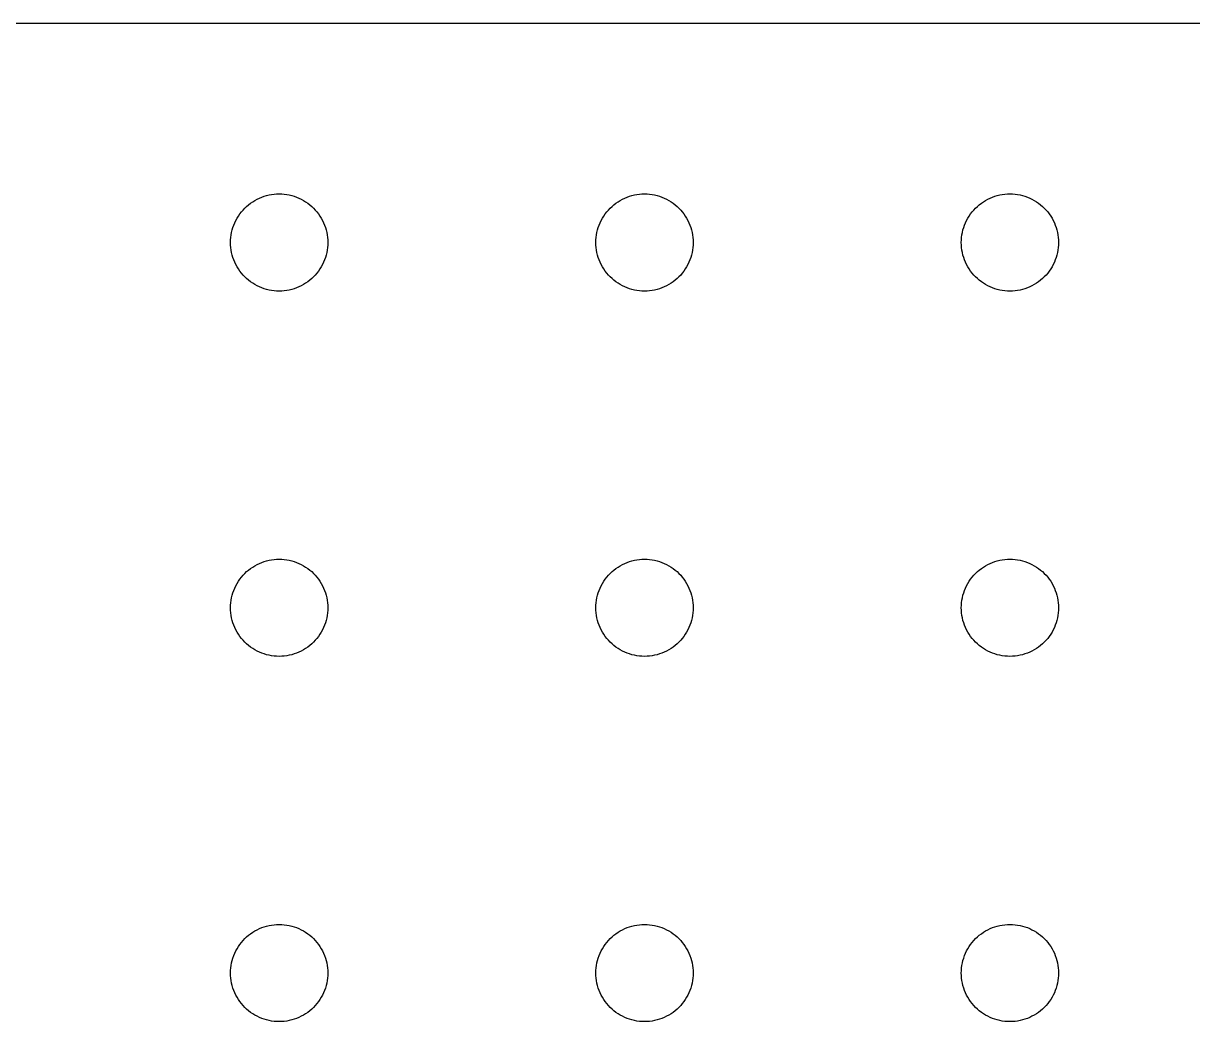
# Model space of a CAD drawing. Header units: metres. Extents: x 0 to 406, y 0 to 165.
# Drawn here: x 101.6 to 203.2, y 78.3 to 165.1 of the extents above; entities that cross this region are included whole.
import ezdxf

# ---------------------------------------------------------------- set-up
doc = ezdxf.new("R2010")
doc.units = ezdxf.units.M

msp = doc.modelspace()

# ---------------------------------------------------------------- linework, layer by layer
for p, q in [((406.4, 165.1), (0, 165.1)), ((121.166, 149.333), (121.342, 149.468)), ((121.342, 149.468), (121.524, 149.593)), ((121.524, 149.593), (121.712, 149.709)), ((121.712, 149.709), (121.907, 149.815)), ((121.907, 149.815), (122.107, 149.91)), ((122.107, 149.91), (122.311, 149.994)), ((122.311, 149.994), (122.519, 150.068)), ((122.519, 150.068), (122.731, 150.131)), ((122.731, 150.131), (122.947, 150.183)), ((122.947, 150.183), (123.164, 150.223)), ((123.164, 150.223), (123.383, 150.252)), ((123.383, 150.252), (123.604, 150.269)), ((123.604, 150.269), (123.825, 150.275)), ((123.825, 150.275), (124.046, 150.269)), ((124.046, 150.269), (124.267, 150.252)), ((124.267, 150.252), (124.486, 150.223)), ((124.486, 150.223), (124.703, 150.183)), ((124.703, 150.183), (124.919, 150.131)), ((124.919, 150.131), (125.131, 150.068)), ((125.131, 150.068), (125.339, 149.994)), ((125.339, 149.994), (125.543, 149.91)), ((125.543, 149.91), (125.743, 149.815)), ((125.743, 149.815), (125.937, 149.709)), ((125.937, 149.709), (126.126, 149.593)), ((126.126, 149.593), (126.308, 149.468)), ((126.308, 149.468), (126.484, 149.333)), ((152.916, 149.333), (153.092, 149.468)), ((153.092, 149.468), (153.274, 149.593)), ((153.274, 149.593), (153.462, 149.709)), ((153.462, 149.709), (153.657, 149.815)), ((153.657, 149.815), (153.857, 149.91)), ((153.857, 149.91), (154.061, 149.994)), ((154.061, 149.994), (154.269, 150.068)), ((154.269, 150.068), (154.481, 150.131)), ((154.481, 150.131), (154.697, 150.183)), ((154.697, 150.183), (154.914, 150.223)), ((154.914, 150.223), (155.133, 150.252)), ((155.133, 150.252), (155.354, 150.269)), ((155.354, 150.269), (155.575, 150.275)), ((155.575, 150.275), (155.796, 150.269)), ((155.796, 150.269), (156.017, 150.252)), ((156.017, 150.252), (156.236, 150.223)), ((156.236, 150.223), (156.453, 150.183)), ((156.453, 150.183), (156.669, 150.131)), ((156.669, 150.131), (156.881, 150.068)), ((156.881, 150.068), (157.089, 149.994)), ((157.089, 149.994), (157.293, 149.91)), ((157.293, 149.91), (157.493, 149.815)), ((157.493, 149.815), (157.688, 149.709)), ((157.688, 149.709), (157.876, 149.593)), ((157.876, 149.593), (158.058, 149.468)), ((158.058, 149.468), (158.234, 149.333)), ((184.666, 149.333), (184.842, 149.468)), ((184.842, 149.468), (185.024, 149.593)), ((185.024, 149.593), (185.212, 149.709)), ((185.212, 149.709), (185.407, 149.815)), ((185.407, 149.815), (185.607, 149.91)), ((185.607, 149.91), (185.811, 149.994)), ((185.811, 149.994), (186.019, 150.068)), ((186.019, 150.068), (186.231, 150.131)), ((186.231, 150.131), (186.447, 150.183)), ((186.447, 150.183), (186.664, 150.223)), ((186.664, 150.223), (186.883, 150.252)), ((186.883, 150.252), (187.104, 150.269)), ((187.104, 150.269), (187.325, 150.275)), ((187.325, 150.275), (187.546, 150.269)), ((187.546, 150.269), (187.767, 150.252)), ((187.767, 150.252), (187.986, 150.223)), ((187.986, 150.223), (188.203, 150.183)), ((188.203, 150.183), (188.419, 150.131)), ((188.419, 150.131), (188.631, 150.068)), ((188.631, 150.068), (188.839, 149.994)), ((188.839, 149.994), (189.043, 149.91)), ((189.043, 149.91), (189.243, 149.815)), ((189.243, 149.815), (189.438, 149.709)), ((189.438, 149.709), (189.626, 149.593)), ((189.626, 149.593), (189.808, 149.468)), ((189.808, 149.468), (189.984, 149.333)), ((120.166, 148.162), (120.282, 148.351)), ((120.282, 148.351), (120.407, 148.533)), ((120.407, 148.533), (120.542, 148.709)), ((120.542, 148.709), (120.685, 148.877)), ((120.685, 148.877), (120.837, 149.038)), ((120.837, 149.038), (120.998, 149.19)), ((120.998, 149.19), (121.166, 149.333)), ((126.484, 149.333), (126.652, 149.19)), ((126.652, 149.19), (126.813, 149.038)), ((126.813, 149.038), (126.965, 148.877)), ((126.965, 148.877), (127.108, 148.709)), ((127.108, 148.709), (127.243, 148.533)), ((127.243, 148.533), (127.368, 148.351)), ((127.368, 148.351), (127.484, 148.162)), ((151.916, 148.162), (152.032, 148.351)), ((152.032, 148.351), (152.157, 148.533)), ((152.157, 148.533), (152.292, 148.709)), ((152.292, 148.709), (152.435, 148.877)), ((152.435, 148.877), (152.587, 149.038)), ((152.587, 149.038), (152.748, 149.19)), ((152.748, 149.19), (152.916, 149.333)), ((158.234, 149.333), (158.402, 149.19)), ((158.402, 149.19), (158.563, 149.038)), ((158.563, 149.038), (158.715, 148.877)), ((158.715, 148.877), (158.858, 148.709)), ((158.858, 148.709), (158.993, 148.533)), ((158.993, 148.533), (159.118, 148.351)), ((159.118, 148.351), (159.234, 148.162)), ((183.666, 148.162), (183.782, 148.351)), ((183.782, 148.351), (183.907, 148.533)), ((183.907, 148.533), (184.042, 148.709)), ((184.042, 148.709), (184.185, 148.877)), ((184.185, 148.877), (184.337, 149.038)), ((184.337, 149.038), (184.498, 149.19)), ((184.498, 149.19), (184.666, 149.333)), ((189.984, 149.333), (190.152, 149.19)), ((190.152, 149.19), (190.313, 149.038)), ((190.313, 149.038), (190.465, 148.877)), ((190.465, 148.877), (190.608, 148.709)), ((190.608, 148.709), (190.743, 148.533)), ((190.743, 148.533), (190.868, 148.351)), ((190.868, 148.351), (190.984, 148.162)), ((119.744, 147.144), (119.807, 147.356)), ((119.807, 147.356), (119.881, 147.564)), ((119.881, 147.564), (119.965, 147.768)), ((119.965, 147.768), (120.06, 147.968)), ((120.06, 147.968), (120.166, 148.162)), ((127.484, 148.162), (127.59, 147.968)), ((127.59, 147.968), (127.685, 147.768)), ((127.685, 147.768), (127.769, 147.564)), ((127.769, 147.564), (127.843, 147.356)), ((127.843, 147.356), (127.906, 147.144)), ((151.494, 147.144), (151.557, 147.356)), ((151.557, 147.356), (151.631, 147.564)), ((151.631, 147.564), (151.715, 147.768)), ((151.715, 147.768), (151.81, 147.968)), ((151.81, 147.968), (151.916, 148.162)), ((159.234, 148.162), (159.34, 147.968)), ((159.34, 147.968), (159.435, 147.768)), ((159.435, 147.768), (159.519, 147.564)), ((159.519, 147.564), (159.593, 147.356)), ((159.593, 147.356), (159.656, 147.144)), ((183.244, 147.144), (183.307, 147.356)), ((183.307, 147.356), (183.381, 147.564)), ((183.381, 147.564), (183.465, 147.768)), ((183.465, 147.768), (183.56, 147.968)), ((183.56, 147.968), (183.666, 148.162)), ((190.984, 148.162), (191.09, 147.968)), ((191.09, 147.968), (191.185, 147.768)), ((191.185, 147.768), (191.269, 147.564)), ((191.269, 147.564), (191.343, 147.356)), ((191.343, 147.356), (191.406, 147.144)), ((119.606, 146.271), (119.623, 146.492)), ((119.623, 146.492), (119.652, 146.711)), ((119.652, 146.711), (119.692, 146.928)), ((119.692, 146.928), (119.744, 147.144)), ((127.906, 147.144), (127.958, 146.928)), ((127.958, 146.928), (127.998, 146.711)), ((127.998, 146.711), (128.027, 146.492)), ((128.027, 146.492), (128.044, 146.271)), ((151.356, 146.271), (151.373, 146.492)), ((151.373, 146.492), (151.402, 146.711)), ((151.402, 146.711), (151.442, 146.928)), ((151.442, 146.928), (151.494, 147.144)), ((159.656, 147.144), (159.708, 146.928)), ((159.708, 146.928), (159.748, 146.711)), ((159.748, 146.711), (159.777, 146.492)), ((159.777, 146.492), (159.794, 146.271)), ((183.106, 146.271), (183.123, 146.492)), ((183.123, 146.492), (183.152, 146.711)), ((183.152, 146.711), (183.192, 146.928)), ((183.192, 146.928), (183.244, 147.144)), ((191.406, 147.144), (191.458, 146.928)), ((191.458, 146.928), (191.498, 146.711)), ((191.498, 146.711), (191.527, 146.492)), ((191.527, 146.492), (191.544, 146.271)), ((119.6, 146.05), (119.606, 146.271)), ((119.606, 145.829), (119.6, 146.05)), ((119.623, 145.608), (119.606, 145.829)), ((119.652, 145.389), (119.623, 145.608)), ((119.692, 145.172), (119.652, 145.389)), ((127.998, 145.389), (127.958, 145.172)), ((128.027, 145.608), (127.998, 145.389)), ((128.044, 145.829), (128.027, 145.608)), ((128.044, 146.271), (128.05, 146.05)), ((128.05, 146.05), (128.044, 145.829)), ((151.35, 146.05), (151.356, 146.271)), ((151.356, 145.829), (151.35, 146.05)), ((151.373, 145.608), (151.356, 145.829)), ((151.402, 145.389), (151.373, 145.608)), ((151.442, 145.172), (151.402, 145.389)), ((159.748, 145.389), (159.708, 145.172)), ((159.777, 145.608), (159.748, 145.389)), ((159.794, 145.829), (159.777, 145.608)), ((159.794, 146.271), (159.8, 146.05)), ((159.8, 146.05), (159.794, 145.829)), ((183.1, 146.05), (183.106, 146.271)), ((183.106, 145.829), (183.1, 146.05)), ((183.123, 145.608), (183.106, 145.829)), ((183.152, 145.389), (183.123, 145.608)), ((183.192, 145.172), (183.152, 145.389)), ((191.498, 145.389), (191.458, 145.172)), ((191.527, 145.608), (191.498, 145.389)), ((191.544, 145.829), (191.527, 145.608)), ((191.544, 146.271), (191.55, 146.05)), ((191.55, 146.05), (191.544, 145.829)), ((119.744, 144.956), (119.692, 145.172)), ((119.807, 144.744), (119.744, 144.956)), ((119.881, 144.536), (119.807, 144.744)), ((119.965, 144.332), (119.881, 144.536)), ((120.06, 144.132), (119.965, 144.332)), ((127.685, 144.332), (127.59, 144.132)), ((127.769, 144.536), (127.685, 144.332)), ((127.843, 144.744), (127.769, 144.536)), ((127.906, 144.956), (127.843, 144.744)), ((127.958, 145.172), (127.906, 144.956)), ((151.494, 144.956), (151.442, 145.172)), ((151.557, 144.744), (151.494, 144.956)), ((151.631, 144.536), (151.557, 144.744)), ((151.715, 144.332), (151.631, 144.536)), ((151.81, 144.132), (151.715, 144.332)), ((159.435, 144.332), (159.34, 144.132)), ((159.519, 144.536), (159.435, 144.332)), ((159.593, 144.744), (159.519, 144.536)), ((159.656, 144.956), (159.593, 144.744)), ((159.708, 145.172), (159.656, 144.956)), ((183.244, 144.956), (183.192, 145.172)), ((183.307, 144.744), (183.244, 144.956)), ((183.381, 144.536), (183.307, 144.744)), ((183.465, 144.332), (183.381, 144.536)), ((183.56, 144.132), (183.465, 144.332)), ((191.185, 144.332), (191.09, 144.132)), ((191.269, 144.536), (191.185, 144.332)), ((191.343, 144.744), (191.269, 144.536)), ((191.406, 144.956), (191.343, 144.744)), ((191.458, 145.172), (191.406, 144.956)), ((120.166, 143.938), (120.06, 144.132)), ((120.282, 143.749), (120.166, 143.938)), ((120.407, 143.567), (120.282, 143.749)), ((120.542, 143.391), (120.407, 143.567)), ((120.685, 143.223), (120.542, 143.391)), ((127.108, 143.391), (126.965, 143.223)), ((127.243, 143.567), (127.108, 143.391)), ((127.368, 143.749), (127.243, 143.567)), ((127.484, 143.938), (127.368, 143.749)), ((127.59, 144.132), (127.484, 143.938)), ((151.916, 143.938), (151.81, 144.132)), ((152.032, 143.749), (151.916, 143.938)), ((152.157, 143.567), (152.032, 143.749)), ((152.292, 143.391), (152.157, 143.567)), ((152.435, 143.223), (152.292, 143.391)), ((158.858, 143.391), (158.715, 143.223)), ((158.993, 143.567), (158.858, 143.391)), ((159.118, 143.749), (158.993, 143.567)), ((159.234, 143.938), (159.118, 143.749)), ((159.34, 144.132), (159.234, 143.938)), ((183.666, 143.938), (183.56, 144.132)), ((183.782, 143.749), (183.666, 143.938)), ((183.907, 143.567), (183.782, 143.749)), ((184.042, 143.391), (183.907, 143.567)), ((184.185, 143.223), (184.042, 143.391)), ((190.608, 143.391), (190.465, 143.223)), ((190.743, 143.567), (190.608, 143.391)), ((190.868, 143.749), (190.743, 143.567)), ((190.984, 143.938), (190.868, 143.749)), ((191.09, 144.132), (190.984, 143.938)), ((120.837, 143.062), (120.685, 143.223)), ((120.998, 142.91), (120.837, 143.062)), ((121.166, 142.767), (120.998, 142.91)), ((121.342, 142.632), (121.166, 142.767)), ((121.524, 142.507), (121.342, 142.632)), ((121.712, 142.391), (121.524, 142.507)), ((121.907, 142.285), (121.712, 142.391)), ((122.107, 142.19), (121.907, 142.285)), ((125.743, 142.285), (125.543, 142.19)), ((125.937, 142.391), (125.743, 142.285)), ((126.126, 142.507), (125.937, 142.391)), ((126.308, 142.632), (126.126, 142.507)), ((126.484, 142.767), (126.308, 142.632)), ((126.652, 142.91), (126.484, 142.767)), ((126.813, 143.062), (126.652, 142.91)), ((126.965, 143.223), (126.813, 143.062)), ((152.587, 143.062), (152.435, 143.223)), ((152.748, 142.91), (152.587, 143.062)), ((152.916, 142.767), (152.748, 142.91)), ((153.092, 142.632), (152.916, 142.767)), ((153.274, 142.507), (153.092, 142.632)), ((153.462, 142.391), (153.274, 142.507)), ((153.657, 142.285), (153.462, 142.391)), ((153.857, 142.19), (153.657, 142.285)), ((157.493, 142.285), (157.293, 142.19)), ((157.688, 142.391), (157.493, 142.285)), ((157.876, 142.507), (157.688, 142.391)), ((158.058, 142.632), (157.876, 142.507)), ((158.234, 142.767), (158.058, 142.632)), ((158.402, 142.91), (158.234, 142.767)), ((158.563, 143.062), (158.402, 142.91)), ((158.715, 143.223), (158.563, 143.062)), ((184.337, 143.062), (184.185, 143.223)), ((184.498, 142.91), (184.337, 143.062)), ((184.666, 142.767), (184.498, 142.91)), ((184.842, 142.632), (184.666, 142.767)), ((185.024, 142.507), (184.842, 142.632)), ((185.212, 142.391), (185.024, 142.507)), ((185.407, 142.285), (185.212, 142.391)), ((185.607, 142.19), (185.407, 142.285)), ((189.243, 142.285), (189.043, 142.19)), ((189.438, 142.391), (189.243, 142.285)), ((189.626, 142.507), (189.438, 142.391)), ((189.808, 142.632), (189.626, 142.507)), ((189.984, 142.767), (189.808, 142.632)), ((190.152, 142.91), (189.984, 142.767)), ((190.313, 143.062), (190.152, 142.91)), ((190.465, 143.223), (190.313, 143.062)), ((122.311, 142.106), (122.107, 142.19)), ((122.519, 142.032), (122.311, 142.106)), ((122.731, 141.969), (122.519, 142.032)), ((122.947, 141.917), (122.731, 141.969)), ((123.164, 141.877), (122.947, 141.917)), ((123.383, 141.848), (123.164, 141.877)), ((123.604, 141.831), (123.383, 141.848)), ((123.825, 141.825), (123.604, 141.831)), ((124.046, 141.831), (123.825, 141.825)), ((124.267, 141.848), (124.046, 141.831)), ((124.486, 141.877), (124.267, 141.848)), ((124.703, 141.917), (124.486, 141.877)), ((124.919, 141.969), (124.703, 141.917)), ((125.131, 142.032), (124.919, 141.969)), ((125.339, 142.106), (125.131, 142.032)), ((125.543, 142.19), (125.339, 142.106)), ((154.061, 142.106), (153.857, 142.19)), ((154.269, 142.032), (154.061, 142.106)), ((154.481, 141.969), (154.269, 142.032)), ((154.697, 141.917), (154.481, 141.969)), ((154.914, 141.877), (154.697, 141.917)), ((155.133, 141.848), (154.914, 141.877)), ((155.354, 141.831), (155.133, 141.848)), ((155.575, 141.825), (155.354, 141.831)), ((155.796, 141.831), (155.575, 141.825)), ((156.017, 141.848), (155.796, 141.831)), ((156.236, 141.877), (156.017, 141.848)), ((156.453, 141.917), (156.236, 141.877)), ((156.669, 141.969), (156.453, 141.917)), ((156.881, 142.032), (156.669, 141.969)), ((157.089, 142.106), (156.881, 142.032)), ((157.293, 142.19), (157.089, 142.106)), ((185.811, 142.106), (185.607, 142.19)), ((186.019, 142.032), (185.811, 142.106)), ((186.231, 141.969), (186.019, 142.032)), ((186.447, 141.917), (186.231, 141.969)), ((186.664, 141.877), (186.447, 141.917)), ((186.883, 141.848), (186.664, 141.877)), ((187.104, 141.831), (186.883, 141.848)), ((187.325, 141.825), (187.104, 141.831)), ((187.546, 141.831), (187.325, 141.825)), ((187.767, 141.848), (187.546, 141.831)), ((187.986, 141.877), (187.767, 141.848)), ((188.203, 141.917), (187.986, 141.877)), ((188.419, 141.969), (188.203, 141.917)), ((188.631, 142.032), (188.419, 141.969)), ((188.839, 142.106), (188.631, 142.032)), ((189.043, 142.19), (188.839, 142.106)), ((121.524, 117.843), (121.712, 117.959)), ((121.712, 117.959), (121.907, 118.065)), ((121.907, 118.065), (122.107, 118.16)), ((122.107, 118.16), (122.311, 118.244)), ((122.311, 118.244), (122.519, 118.318)), ((122.519, 118.318), (122.731, 118.381)), ((122.731, 118.381), (122.947, 118.433)), ((122.947, 118.433), (123.164, 118.473)), ((123.164, 118.473), (123.383, 118.502)), ((123.383, 118.502), (123.604, 118.519)), ((123.604, 118.519), (123.825, 118.525)), ((123.825, 118.525), (124.046, 118.519)), ((124.046, 118.519), (124.267, 118.502)), ((124.267, 118.502), (124.486, 118.473)), ((124.486, 118.473), (124.703, 118.433)), ((124.703, 118.433), (124.919, 118.381)), ((124.919, 118.381), (125.131, 118.318)), ((125.131, 118.318), (125.339, 118.244)), ((125.339, 118.244), (125.543, 118.16)), ((125.543, 118.16), (125.743, 118.065)), ((125.743, 118.065), (125.937, 117.959)), ((125.937, 117.959), (126.126, 117.843)), ((153.274, 117.843), (153.462, 117.959)), ((153.462, 117.959), (153.657, 118.065)), ((153.657, 118.065), (153.857, 118.16)), ((153.857, 118.16), (154.061, 118.244)), ((154.061, 118.244), (154.269, 118.318)), ((154.269, 118.318), (154.481, 118.381)), ((154.481, 118.381), (154.697, 118.433)), ((154.697, 118.433), (154.914, 118.473)), ((154.914, 118.473), (155.133, 118.502)), ((155.133, 118.502), (155.354, 118.519)), ((155.354, 118.519), (155.575, 118.525)), ((155.575, 118.525), (155.796, 118.519)), ((155.796, 118.519), (156.017, 118.502)), ((156.017, 118.502), (156.236, 118.473)), ((156.236, 118.473), (156.453, 118.433)), ((156.453, 118.433), (156.669, 118.381)), ((156.669, 118.381), (156.881, 118.318)), ((156.881, 118.318), (157.089, 118.244)), ((157.089, 118.244), (157.293, 118.16)), ((157.293, 118.16), (157.493, 118.065)), ((157.493, 118.065), (157.688, 117.959)), ((157.688, 117.959), (157.876, 117.843)), ((185.024, 117.843), (185.212, 117.959)), ((185.212, 117.959), (185.407, 118.065)), ((185.407, 118.065), (185.607, 118.16)), ((185.607, 118.16), (185.811, 118.244)), ((185.811, 118.244), (186.019, 118.318)), ((186.019, 118.318), (186.231, 118.381)), ((186.231, 118.381), (186.447, 118.433)), ((186.447, 118.433), (186.664, 118.473)), ((186.664, 118.473), (186.883, 118.502)), ((186.883, 118.502), (187.104, 118.519)), ((187.104, 118.519), (187.325, 118.525)), ((187.325, 118.525), (187.546, 118.519)), ((187.546, 118.519), (187.767, 118.502)), ((187.767, 118.502), (187.986, 118.473)), ((187.986, 118.473), (188.203, 118.433)), ((188.203, 118.433), (188.419, 118.381)), ((188.419, 118.381), (188.631, 118.318)), ((188.631, 118.318), (188.839, 118.244)), ((188.839, 118.244), (189.043, 118.16)), ((189.043, 118.16), (189.243, 118.065)), ((189.243, 118.065), (189.438, 117.959)), ((189.438, 117.959), (189.626, 117.843)), ((120.407, 116.783), (120.542, 116.959)), ((120.542, 116.959), (120.685, 117.127)), ((120.685, 117.127), (120.837, 117.288)), ((120.837, 117.288), (120.998, 117.44)), ((120.998, 117.44), (121.166, 117.583)), ((121.166, 117.583), (121.342, 117.718)), ((121.342, 117.718), (121.524, 117.843)), ((126.126, 117.843), (126.308, 117.718)), ((126.308, 117.718), (126.484, 117.583)), ((126.484, 117.583), (126.652, 117.44)), ((126.652, 117.44), (126.813, 117.288)), ((126.813, 117.288), (126.965, 117.127)), ((126.965, 117.127), (127.108, 116.959)), ((127.108, 116.959), (127.243, 116.783)), ((152.157, 116.783), (152.292, 116.959)), ((152.292, 116.959), (152.435, 117.127)), ((152.435, 117.127), (152.587, 117.288)), ((152.587, 117.288), (152.748, 117.44)), ((152.748, 117.44), (152.916, 117.583)), ((152.916, 117.583), (153.092, 117.718)), ((153.092, 117.718), (153.274, 117.843)), ((157.876, 117.843), (158.058, 117.718)), ((158.058, 117.718), (158.234, 117.583)), ((158.234, 117.583), (158.402, 117.44)), ((158.402, 117.44), (158.563, 117.288)), ((158.563, 117.288), (158.715, 117.127)), ((158.715, 117.127), (158.858, 116.959)), ((158.858, 116.959), (158.993, 116.783)), ((183.907, 116.783), (184.042, 116.959)), ((184.042, 116.959), (184.185, 117.127)), ((184.185, 117.127), (184.337, 117.288)), ((184.337, 117.288), (184.498, 117.44)), ((184.498, 117.44), (184.666, 117.583)), ((184.666, 117.583), (184.842, 117.718)), ((184.842, 117.718), (185.024, 117.843)), ((189.626, 117.843), (189.808, 117.718)), ((189.808, 117.718), (189.984, 117.583)), ((189.984, 117.583), (190.152, 117.44)), ((190.152, 117.44), (190.313, 117.288)), ((190.313, 117.288), (190.465, 117.127)), ((190.465, 117.127), (190.608, 116.959)), ((190.608, 116.959), (190.743, 116.783)), ((119.881, 115.814), (119.965, 116.018)), ((119.965, 116.018), (120.06, 116.218)), ((120.06, 116.218), (120.166, 116.412)), ((120.166, 116.412), (120.282, 116.601)), ((120.282, 116.601), (120.407, 116.783)), ((127.243, 116.783), (127.368, 116.601)), ((127.368, 116.601), (127.484, 116.412)), ((127.484, 116.412), (127.59, 116.218)), ((127.59, 116.218), (127.685, 116.018)), ((127.685, 116.018), (127.769, 115.814)), ((151.631, 115.814), (151.715, 116.018)), ((151.715, 116.018), (151.81, 116.218)), ((151.81, 116.218), (151.916, 116.412)), ((151.916, 116.412), (152.032, 116.601)), ((152.032, 116.601), (152.157, 116.783)), ((158.993, 116.783), (159.118, 116.601)), ((159.118, 116.601), (159.234, 116.412)), ((159.234, 116.412), (159.34, 116.218)), ((159.34, 116.218), (159.435, 116.018)), ((159.435, 116.018), (159.519, 115.814)), ((183.381, 115.814), (183.465, 116.018)), ((183.465, 116.018), (183.56, 116.218)), ((183.56, 116.218), (183.666, 116.412)), ((183.666, 116.412), (183.782, 116.601)), ((183.782, 116.601), (183.907, 116.783)), ((190.743, 116.783), (190.868, 116.601)), ((190.868, 116.601), (190.984, 116.412)), ((190.984, 116.412), (191.09, 116.218)), ((191.09, 116.218), (191.185, 116.018)), ((191.185, 116.018), (191.269, 115.814)), ((119.623, 114.742), (119.652, 114.961)), ((119.652, 114.961), (119.692, 115.178)), ((119.692, 115.178), (119.744, 115.394)), ((119.744, 115.394), (119.807, 115.606)), ((119.807, 115.606), (119.881, 115.814)), ((127.769, 115.814), (127.843, 115.606)), ((127.843, 115.606), (127.906, 115.394)), ((127.906, 115.394), (127.958, 115.178)), ((127.958, 115.178), (127.998, 114.961)), ((127.998, 114.961), (128.027, 114.742)), ((151.373, 114.742), (151.402, 114.961)), ((151.402, 114.961), (151.442, 115.178)), ((151.442, 115.178), (151.494, 115.394)), ((151.494, 115.394), (151.557, 115.606)), ((151.557, 115.606), (151.631, 115.814)), ((159.519, 115.814), (159.593, 115.606)), ((159.593, 115.606), (159.656, 115.394)), ((159.656, 115.394), (159.708, 115.178)), ((159.708, 115.178), (159.748, 114.961)), ((159.748, 114.961), (159.777, 114.742)), ((183.123, 114.742), (183.152, 114.961)), ((183.152, 114.961), (183.192, 115.178)), ((183.192, 115.178), (183.244, 115.394)), ((183.244, 115.394), (183.307, 115.606)), ((183.307, 115.606), (183.381, 115.814)), ((191.269, 115.814), (191.343, 115.606)), ((191.343, 115.606), (191.406, 115.394)), ((191.406, 115.394), (191.458, 115.178)), ((191.458, 115.178), (191.498, 114.961)), ((191.498, 114.961), (191.527, 114.742)), ((119.6, 114.3), (119.606, 114.521)), ((119.606, 114.079), (119.6, 114.3)), ((119.606, 114.521), (119.623, 114.742)), ((119.623, 113.858), (119.606, 114.079)), ((119.652, 113.639), (119.623, 113.858)), ((128.027, 113.858), (127.998, 113.639)), ((128.027, 114.742), (128.044, 114.521)), ((128.044, 114.079), (128.027, 113.858)), ((128.044, 114.521), (128.05, 114.3)), ((128.05, 114.3), (128.044, 114.079)), ((151.35, 114.3), (151.356, 114.521)), ((151.356, 114.079), (151.35, 114.3)), ((151.356, 114.521), (151.373, 114.742)), ((151.373, 113.858), (151.356, 114.079)), ((151.402, 113.639), (151.373, 113.858)), ((159.777, 113.858), (159.748, 113.639)), ((159.777, 114.742), (159.794, 114.521)), ((159.794, 114.079), (159.777, 113.858)), ((159.794, 114.521), (159.8, 114.3)), ((159.8, 114.3), (159.794, 114.079)), ((183.1, 114.3), (183.106, 114.521)), ((183.106, 114.079), (183.1, 114.3)), ((183.106, 114.521), (183.123, 114.742)), ((183.123, 113.858), (183.106, 114.079)), ((183.152, 113.639), (183.123, 113.858)), ((191.527, 113.858), (191.498, 113.639)), ((191.527, 114.742), (191.544, 114.521)), ((191.544, 114.079), (191.527, 113.858)), ((191.544, 114.521), (191.55, 114.3)), ((191.55, 114.3), (191.544, 114.079)), ((119.692, 113.422), (119.652, 113.639)), ((119.744, 113.206), (119.692, 113.422)), ((119.807, 112.994), (119.744, 113.206)), ((119.881, 112.786), (119.807, 112.994)), ((119.965, 112.582), (119.881, 112.786)), ((127.769, 112.786), (127.685, 112.582)), ((127.843, 112.994), (127.769, 112.786)), ((127.906, 113.206), (127.843, 112.994)), ((127.958, 113.422), (127.906, 113.206)), ((127.998, 113.639), (127.958, 113.422)), ((151.442, 113.422), (151.402, 113.639)), ((151.494, 113.206), (151.442, 113.422)), ((151.557, 112.994), (151.494, 113.206)), ((151.631, 112.786), (151.557, 112.994)), ((151.715, 112.582), (151.631, 112.786)), ((159.519, 112.786), (159.435, 112.582)), ((159.593, 112.994), (159.519, 112.786)), ((159.656, 113.206), (159.593, 112.994)), ((159.708, 113.422), (159.656, 113.206)), ((159.748, 113.639), (159.708, 113.422)), ((183.192, 113.422), (183.152, 113.639)), ((183.244, 113.206), (183.192, 113.422)), ((183.307, 112.994), (183.244, 113.206)), ((183.381, 112.786), (183.307, 112.994)), ((183.465, 112.582), (183.381, 112.786)), ((191.269, 112.786), (191.185, 112.582)), ((191.343, 112.994), (191.269, 112.786)), ((191.406, 113.206), (191.343, 112.994)), ((191.458, 113.422), (191.406, 113.206)), ((191.498, 113.639), (191.458, 113.422)), ((120.06, 112.382), (119.965, 112.582)), ((120.166, 112.188), (120.06, 112.382)), ((120.282, 111.999), (120.166, 112.188)), ((120.407, 111.817), (120.282, 111.999)), ((120.542, 111.641), (120.407, 111.817)), ((127.243, 111.817), (127.108, 111.641)), ((127.368, 111.999), (127.243, 111.817)), ((127.484, 112.188), (127.368, 111.999)), ((127.59, 112.382), (127.484, 112.188)), ((127.685, 112.582), (127.59, 112.382)), ((151.81, 112.382), (151.715, 112.582)), ((151.916, 112.188), (151.81, 112.382)), ((152.032, 111.999), (151.916, 112.188)), ((152.157, 111.817), (152.032, 111.999)), ((152.292, 111.641), (152.157, 111.817)), ((158.993, 111.817), (158.858, 111.641)), ((159.118, 111.999), (158.993, 111.817)), ((159.234, 112.188), (159.118, 111.999)), ((159.34, 112.382), (159.234, 112.188)), ((159.435, 112.582), (159.34, 112.382)), ((183.56, 112.382), (183.465, 112.582)), ((183.666, 112.188), (183.56, 112.382)), ((183.782, 111.999), (183.666, 112.188)), ((183.907, 111.817), (183.782, 111.999)), ((184.042, 111.641), (183.907, 111.817)), ((190.743, 111.817), (190.608, 111.641)), ((190.868, 111.999), (190.743, 111.817)), ((190.984, 112.188), (190.868, 111.999)), ((191.09, 112.382), (190.984, 112.188)), ((191.185, 112.582), (191.09, 112.382)), ((120.685, 111.473), (120.542, 111.641)), ((120.837, 111.312), (120.685, 111.473)), ((120.998, 111.16), (120.837, 111.312)), ((121.166, 111.017), (120.998, 111.16)), ((121.342, 110.882), (121.166, 111.017)), ((121.524, 110.757), (121.342, 110.882)), ((121.712, 110.641), (121.524, 110.757)), ((126.126, 110.757), (125.937, 110.641)), ((126.308, 110.882), (126.126, 110.757)), ((126.484, 111.017), (126.308, 110.882)), ((126.652, 111.16), (126.484, 111.017)), ((126.813, 111.312), (126.652, 111.16)), ((126.965, 111.473), (126.813, 111.312)), ((127.108, 111.641), (126.965, 111.473)), ((152.435, 111.473), (152.292, 111.641)), ((152.587, 111.312), (152.435, 111.473)), ((152.748, 111.16), (152.587, 111.312)), ((152.916, 111.017), (152.748, 111.16)), ((153.092, 110.882), (152.916, 111.017)), ((153.274, 110.757), (153.092, 110.882)), ((153.462, 110.641), (153.274, 110.757)), ((157.876, 110.757), (157.688, 110.641)), ((158.058, 110.882), (157.876, 110.757)), ((158.234, 111.017), (158.058, 110.882)), ((158.402, 111.16), (158.234, 111.017)), ((158.563, 111.312), (158.402, 111.16)), ((158.715, 111.473), (158.563, 111.312)), ((158.858, 111.641), (158.715, 111.473)), ((184.185, 111.473), (184.042, 111.641)), ((184.337, 111.312), (184.185, 111.473)), ((184.498, 111.16), (184.337, 111.312)), ((184.666, 111.017), (184.498, 111.16)), ((184.842, 110.882), (184.666, 111.017)), ((185.024, 110.757), (184.842, 110.882)), ((185.212, 110.641), (185.024, 110.757)), ((189.626, 110.757), (189.438, 110.641)), ((189.808, 110.882), (189.626, 110.757)), ((189.984, 111.017), (189.808, 110.882)), ((190.152, 111.16), (189.984, 111.017)), ((190.313, 111.312), (190.152, 111.16)), ((190.465, 111.473), (190.313, 111.312)), ((190.608, 111.641), (190.465, 111.473)), ((121.907, 110.535), (121.712, 110.641)), ((122.107, 110.44), (121.907, 110.535)), ((122.311, 110.356), (122.107, 110.44)), ((122.519, 110.282), (122.311, 110.356)), ((122.731, 110.219), (122.519, 110.282)), ((122.947, 110.167), (122.731, 110.219)), ((123.164, 110.127), (122.947, 110.167)), ((123.383, 110.098), (123.164, 110.127)), ((123.604, 110.081), (123.383, 110.098)), ((123.825, 110.075), (123.604, 110.081)), ((124.046, 110.081), (123.825, 110.075)), ((124.267, 110.098), (124.046, 110.081)), ((124.486, 110.127), (124.267, 110.098)), ((124.703, 110.167), (124.486, 110.127)), ((124.919, 110.219), (124.703, 110.167)), ((125.131, 110.282), (124.919, 110.219)), ((125.339, 110.356), (125.131, 110.282)), ((125.543, 110.44), (125.339, 110.356)), ((125.743, 110.535), (125.543, 110.44)), ((125.937, 110.641), (125.743, 110.535)), ((153.657, 110.535), (153.462, 110.641)), ((153.857, 110.44), (153.657, 110.535)), ((154.061, 110.356), (153.857, 110.44)), ((154.269, 110.282), (154.061, 110.356)), ((154.481, 110.219), (154.269, 110.282)), ((154.697, 110.167), (154.481, 110.219)), ((154.914, 110.127), (154.697, 110.167)), ((155.133, 110.098), (154.914, 110.127)), ((155.354, 110.081), (155.133, 110.098)), ((155.575, 110.075), (155.354, 110.081)), ((155.796, 110.081), (155.575, 110.075)), ((156.017, 110.098), (155.796, 110.081)), ((156.236, 110.127), (156.017, 110.098)), ((156.453, 110.167), (156.236, 110.127)), ((156.669, 110.219), (156.453, 110.167)), ((156.881, 110.282), (156.669, 110.219)), ((157.089, 110.356), (156.881, 110.282)), ((157.293, 110.44), (157.089, 110.356)), ((157.493, 110.535), (157.293, 110.44)), ((157.688, 110.641), (157.493, 110.535)), ((185.407, 110.535), (185.212, 110.641)), ((185.607, 110.44), (185.407, 110.535)), ((185.811, 110.356), (185.607, 110.44)), ((186.019, 110.282), (185.811, 110.356)), ((186.231, 110.219), (186.019, 110.282)), ((186.447, 110.167), (186.231, 110.219)), ((186.664, 110.127), (186.447, 110.167)), ((186.883, 110.098), (186.664, 110.127)), ((187.104, 110.081), (186.883, 110.098)), ((187.325, 110.075), (187.104, 110.081)), ((187.546, 110.081), (187.325, 110.075)), ((187.767, 110.098), (187.546, 110.081)), ((187.986, 110.127), (187.767, 110.098)), ((188.203, 110.167), (187.986, 110.127)), ((188.419, 110.219), (188.203, 110.167)), ((188.631, 110.282), (188.419, 110.219)), ((188.839, 110.356), (188.631, 110.282)), ((189.043, 110.44), (188.839, 110.356)), ((189.243, 110.535), (189.043, 110.44)), ((189.438, 110.641), (189.243, 110.535)), ((121.907, 86.3145), (122.107, 86.4097)), ((122.107, 86.4097), (122.311, 86.4944)), ((122.311, 86.4944), (122.519, 86.5682)), ((122.519, 86.5682), (122.731, 86.631)), ((122.731, 86.631), (122.947, 86.6827)), ((122.947, 86.6827), (123.164, 86.723)), ((123.164, 86.723), (123.383, 86.7519)), ((123.383, 86.7519), (123.604, 86.7692)), ((123.604, 86.7692), (123.825, 86.775)), ((123.825, 86.775), (124.046, 86.7692)), ((124.046, 86.7692), (124.267, 86.7519)), ((124.267, 86.7519), (124.486, 86.723)), ((124.486, 86.723), (124.703, 86.6827)), ((124.703, 86.6827), (124.919, 86.631)), ((124.919, 86.631), (125.131, 86.5682)), ((125.131, 86.5682), (125.339, 86.4944)), ((125.339, 86.4944), (125.543, 86.4097)), ((125.543, 86.4097), (125.743, 86.3145)), ((153.657, 86.3145), (153.857, 86.4097)), ((153.857, 86.4097), (154.061, 86.4944)), ((154.061, 86.4944), (154.269, 86.5682)), ((154.269, 86.5682), (154.481, 86.631)), ((154.481, 86.631), (154.697, 86.6827)), ((154.697, 86.6827), (154.914, 86.723)), ((154.914, 86.723), (155.133, 86.7519)), ((155.133, 86.7519), (155.354, 86.7692)), ((155.354, 86.7692), (155.575, 86.775)), ((155.575, 86.775), (155.796, 86.7692)), ((155.796, 86.7692), (156.017, 86.7519)), ((156.017, 86.7519), (156.236, 86.723)), ((156.236, 86.723), (156.453, 86.6827)), ((156.453, 86.6827), (156.669, 86.631)), ((156.669, 86.631), (156.881, 86.5682)), ((156.881, 86.5682), (157.089, 86.4944)), ((157.089, 86.4944), (157.293, 86.4097)), ((157.293, 86.4097), (157.493, 86.3145)), ((185.407, 86.3145), (185.607, 86.4097)), ((185.607, 86.4097), (185.811, 86.4944)), ((185.811, 86.4944), (186.019, 86.5682)), ((186.019, 86.5682), (186.231, 86.631)), ((186.231, 86.631), (186.447, 86.6827)), ((186.447, 86.6827), (186.664, 86.723)), ((186.664, 86.723), (186.883, 86.7519)), ((186.883, 86.7519), (187.104, 86.7692)), ((187.104, 86.7692), (187.325, 86.775)), ((187.325, 86.775), (187.546, 86.7692)), ((187.546, 86.7692), (187.767, 86.7519)), ((187.767, 86.7519), (187.986, 86.723)), ((187.986, 86.723), (188.203, 86.6827)), ((188.203, 86.6827), (188.419, 86.631)), ((188.419, 86.631), (188.631, 86.5682)), ((188.631, 86.5682), (188.839, 86.4944)), ((188.839, 86.4944), (189.043, 86.4097)), ((189.043, 86.4097), (189.243, 86.3145)), ((120.542, 85.2089), (120.685, 85.3771)), ((120.685, 85.3771), (120.837, 85.5375)), ((120.837, 85.5375), (120.998, 85.6898)), ((120.998, 85.6898), (121.166, 85.8334)), ((121.166, 85.8334), (121.342, 85.9681)), ((121.342, 85.9681), (121.524, 86.0934)), ((121.524, 86.0934), (121.712, 86.209)), ((121.712, 86.209), (121.907, 86.3145)), ((125.743, 86.3145), (125.937, 86.209)), ((125.937, 86.209), (126.126, 86.0934)), ((126.126, 86.0934), (126.308, 85.9681)), ((126.308, 85.9681), (126.484, 85.8334)), ((126.484, 85.8334), (126.652, 85.6898)), ((126.652, 85.6898), (126.813, 85.5375)), ((126.813, 85.5375), (126.965, 85.3771)), ((126.965, 85.3771), (127.108, 85.2089)), ((152.292, 85.2089), (152.435, 85.3771)), ((152.435, 85.3771), (152.587, 85.5375)), ((152.587, 85.5375), (152.748, 85.6898)), ((152.748, 85.6898), (152.916, 85.8334)), ((152.916, 85.8334), (153.092, 85.9681)), ((153.092, 85.9681), (153.274, 86.0934)), ((153.274, 86.0934), (153.462, 86.209)), ((153.462, 86.209), (153.657, 86.3145)), ((157.493, 86.3145), (157.688, 86.209)), ((157.688, 86.209), (157.876, 86.0934)), ((157.876, 86.0934), (158.058, 85.9681)), ((158.058, 85.9681), (158.234, 85.8334)), ((158.234, 85.8334), (158.402, 85.6898)), ((158.402, 85.6898), (158.563, 85.5375)), ((158.563, 85.5375), (158.715, 85.3771)), ((158.715, 85.3771), (158.858, 85.2089)), ((184.042, 85.2089), (184.185, 85.3771)), ((184.185, 85.3771), (184.337, 85.5375)), ((184.337, 85.5375), (184.498, 85.6898)), ((184.498, 85.6898), (184.666, 85.8334)), ((184.666, 85.8334), (184.842, 85.9681)), ((184.842, 85.9681), (185.024, 86.0934)), ((185.024, 86.0934), (185.212, 86.209)), ((185.212, 86.209), (185.407, 86.3145)), ((189.243, 86.3145), (189.438, 86.209)), ((189.438, 86.209), (189.626, 86.0934)), ((189.626, 86.0934), (189.808, 85.9681)), ((189.808, 85.9681), (189.984, 85.8334)), ((189.984, 85.8334), (190.152, 85.6898)), ((190.152, 85.6898), (190.313, 85.5375)), ((190.313, 85.5375), (190.465, 85.3771)), ((190.465, 85.3771), (190.608, 85.2089)), ((119.965, 84.2685), (120.06, 84.4681)), ((120.06, 84.4681), (120.166, 84.6625)), ((120.166, 84.6625), (120.282, 84.8511)), ((120.282, 84.8511), (120.407, 85.0334)), ((120.407, 85.0334), (120.542, 85.2089)), ((127.108, 85.2089), (127.243, 85.0334)), ((127.243, 85.0334), (127.368, 84.8511)), ((127.368, 84.8511), (127.484, 84.6625)), ((127.484, 84.6625), (127.59, 84.4681)), ((127.59, 84.4681), (127.685, 84.2685)), ((151.715, 84.2685), (151.81, 84.4681)), ((151.81, 84.4681), (151.916, 84.6625)), ((151.916, 84.6625), (152.032, 84.8511)), ((152.032, 84.8511), (152.157, 85.0334)), ((152.157, 85.0334), (152.292, 85.2089)), ((158.858, 85.2089), (158.993, 85.0334)), ((158.993, 85.0334), (159.118, 84.8511)), ((159.118, 84.8511), (159.234, 84.6625)), ((159.234, 84.6625), (159.34, 84.4681)), ((159.34, 84.4681), (159.435, 84.2685)), ((183.465, 84.2685), (183.56, 84.4681)), ((183.56, 84.4681), (183.666, 84.6625)), ((183.666, 84.6625), (183.782, 84.8511)), ((183.782, 84.8511), (183.907, 85.0334)), ((183.907, 85.0334), (184.042, 85.2089)), ((190.608, 85.2089), (190.743, 85.0334)), ((190.743, 85.0334), (190.868, 84.8511)), ((190.868, 84.8511), (190.984, 84.6625)), ((190.984, 84.6625), (191.09, 84.4681)), ((191.09, 84.4681), (191.185, 84.2685)), ((119.652, 83.2109), (119.692, 83.4284)), ((119.692, 83.4284), (119.744, 83.6435)), ((119.744, 83.6435), (119.807, 83.8556)), ((119.807, 83.8556), (119.881, 84.0641)), ((119.881, 84.0641), (119.965, 84.2685)), ((127.685, 84.2685), (127.769, 84.0641)), ((127.769, 84.0641), (127.843, 83.8556)), ((127.843, 83.8556), (127.906, 83.6435)), ((127.906, 83.6435), (127.958, 83.4284)), ((127.958, 83.4284), (127.998, 83.2109)), ((151.402, 83.2109), (151.442, 83.4284)), ((151.442, 83.4284), (151.494, 83.6435)), ((151.494, 83.6435), (151.557, 83.8556)), ((151.557, 83.8556), (151.631, 84.0641)), ((151.631, 84.0641), (151.715, 84.2685)), ((159.435, 84.2685), (159.519, 84.0641)), ((159.519, 84.0641), (159.593, 83.8556)), ((159.593, 83.8556), (159.656, 83.6435)), ((159.656, 83.6435), (159.708, 83.4284)), ((159.708, 83.4284), (159.748, 83.2109)), ((183.152, 83.2109), (183.192, 83.4284)), ((183.192, 83.4284), (183.244, 83.6435)), ((183.244, 83.6435), (183.307, 83.8556)), ((183.307, 83.8556), (183.381, 84.0641)), ((183.381, 84.0641), (183.465, 84.2685)), ((191.185, 84.2685), (191.269, 84.0641)), ((191.269, 84.0641), (191.343, 83.8556)), ((191.343, 83.8556), (191.406, 83.6435)), ((191.406, 83.6435), (191.458, 83.4284)), ((191.458, 83.4284), (191.498, 83.2109)), ((119.6, 82.55), (119.606, 82.7711)), ((119.606, 82.3289), (119.6, 82.55)), ((119.606, 82.7711), (119.623, 82.9916)), ((119.623, 82.1084), (119.606, 82.3289)), ((119.623, 82.9916), (119.652, 83.2109)), ((127.998, 83.2109), (128.027, 82.9916)), ((128.027, 82.9916), (128.044, 82.7711)), ((128.044, 82.3289), (128.027, 82.1084)), ((128.044, 82.7711), (128.05, 82.55)), ((128.05, 82.55), (128.044, 82.3289)), ((151.35, 82.55), (151.356, 82.7711)), ((151.356, 82.3289), (151.35, 82.55)), ((151.356, 82.7711), (151.373, 82.9916)), ((151.373, 82.1084), (151.356, 82.3289)), ((151.373, 82.9916), (151.402, 83.2109)), ((159.748, 83.2109), (159.777, 82.9916)), ((159.777, 82.9916), (159.794, 82.7711)), ((159.794, 82.3289), (159.777, 82.1084)), ((159.794, 82.7711), (159.8, 82.55)), ((159.8, 82.55), (159.794, 82.3289)), ((183.1, 82.55), (183.106, 82.7711)), ((183.106, 82.3289), (183.1, 82.55)), ((183.106, 82.7711), (183.123, 82.9916)), ((183.123, 82.1084), (183.106, 82.3289)), ((183.123, 82.9916), (183.152, 83.2109)), ((191.498, 83.2109), (191.527, 82.9916)), ((191.527, 82.9916), (191.544, 82.7711)), ((191.544, 82.3289), (191.527, 82.1084)), ((191.544, 82.7711), (191.55, 82.55)), ((191.55, 82.55), (191.544, 82.3289)), ((119.652, 81.8891), (119.623, 82.1084)), ((119.692, 81.6716), (119.652, 81.8891)), ((119.744, 81.4565), (119.692, 81.6716)), ((119.807, 81.2444), (119.744, 81.4565)), ((127.906, 81.4565), (127.843, 81.2444)), ((127.958, 81.6716), (127.906, 81.4565)), ((127.998, 81.8891), (127.958, 81.6716)), ((128.027, 82.1084), (127.998, 81.8891)), ((151.402, 81.8891), (151.373, 82.1084)), ((151.442, 81.6716), (151.402, 81.8891)), ((151.494, 81.4565), (151.442, 81.6716)), ((151.557, 81.2444), (151.494, 81.4565)), ((159.656, 81.4565), (159.593, 81.2444)), ((159.708, 81.6716), (159.656, 81.4565)), ((159.748, 81.8891), (159.708, 81.6716)), ((159.777, 82.1084), (159.748, 81.8891)), ((183.152, 81.8891), (183.123, 82.1084)), ((183.192, 81.6716), (183.152, 81.8891)), ((183.244, 81.4565), (183.192, 81.6716)), ((183.307, 81.2444), (183.244, 81.4565)), ((191.406, 81.4565), (191.343, 81.2444)), ((191.458, 81.6716), (191.406, 81.4565)), ((191.498, 81.8891), (191.458, 81.6716)), ((191.527, 82.1084), (191.498, 81.8891)), ((119.881, 81.0359), (119.807, 81.2444)), ((119.965, 80.8315), (119.881, 81.0359)), ((120.06, 80.6319), (119.965, 80.8315)), ((120.166, 80.4375), (120.06, 80.6319)), ((120.282, 80.2489), (120.166, 80.4375)), ((127.484, 80.4375), (127.368, 80.2489)), ((127.59, 80.6319), (127.484, 80.4375)), ((127.685, 80.8315), (127.59, 80.6319)), ((127.769, 81.0359), (127.685, 80.8315)), ((127.843, 81.2444), (127.769, 81.0359)), ((151.631, 81.0359), (151.557, 81.2444)), ((151.715, 80.8315), (151.631, 81.0359)), ((151.81, 80.6319), (151.715, 80.8315)), ((151.916, 80.4375), (151.81, 80.6319)), ((152.032, 80.2489), (151.916, 80.4375)), ((159.234, 80.4375), (159.118, 80.2489)), ((159.34, 80.6319), (159.234, 80.4375)), ((159.435, 80.8315), (159.34, 80.6319)), ((159.519, 81.0359), (159.435, 80.8315)), ((159.593, 81.2444), (159.519, 81.0359)), ((183.381, 81.0359), (183.307, 81.2444)), ((183.465, 80.8315), (183.381, 81.0359)), ((183.56, 80.6319), (183.465, 80.8315)), ((183.666, 80.4375), (183.56, 80.6319)), ((183.782, 80.2489), (183.666, 80.4375)), ((190.984, 80.4375), (190.868, 80.2489)), ((191.09, 80.6319), (190.984, 80.4375)), ((191.185, 80.8315), (191.09, 80.6319)), ((191.269, 81.0359), (191.185, 80.8315)), ((191.343, 81.2444), (191.269, 81.0359)), ((120.407, 80.0666), (120.282, 80.2489)), ((120.542, 79.8911), (120.407, 80.0666)), ((120.685, 79.7229), (120.542, 79.8911)), ((120.837, 79.5625), (120.685, 79.7229)), ((120.998, 79.4102), (120.837, 79.5625)), ((121.166, 79.2666), (120.998, 79.4102)), ((121.342, 79.1319), (121.166, 79.2666)), ((126.484, 79.2666), (126.308, 79.1319)), ((126.652, 79.4102), (126.484, 79.2666)), ((126.813, 79.5625), (126.652, 79.4102)), ((126.965, 79.7229), (126.813, 79.5625)), ((127.108, 79.8911), (126.965, 79.7229)), ((127.243, 80.0666), (127.108, 79.8911)), ((127.368, 80.2489), (127.243, 80.0666)), ((152.157, 80.0666), (152.032, 80.2489)), ((152.292, 79.8911), (152.157, 80.0666)), ((152.435, 79.7229), (152.292, 79.8911)), ((152.587, 79.5625), (152.435, 79.7229)), ((152.748, 79.4102), (152.587, 79.5625)), ((152.916, 79.2666), (152.748, 79.4102)), ((153.092, 79.1319), (152.916, 79.2666)), ((158.234, 79.2666), (158.058, 79.1319)), ((158.402, 79.4102), (158.234, 79.2666)), ((158.563, 79.5625), (158.402, 79.4102)), ((158.715, 79.7229), (158.563, 79.5625)), ((158.858, 79.8911), (158.715, 79.7229)), ((158.993, 80.0666), (158.858, 79.8911)), ((159.118, 80.2489), (158.993, 80.0666)), ((183.907, 80.0666), (183.782, 80.2489)), ((184.042, 79.8911), (183.907, 80.0666)), ((184.185, 79.7229), (184.042, 79.8911)), ((184.337, 79.5625), (184.185, 79.7229)), ((184.498, 79.4102), (184.337, 79.5625)), ((184.666, 79.2666), (184.498, 79.4102)), ((184.842, 79.1319), (184.666, 79.2666)), ((189.984, 79.2666), (189.808, 79.1319)), ((190.152, 79.4102), (189.984, 79.2666)), ((190.313, 79.5625), (190.152, 79.4102)), ((190.465, 79.7229), (190.313, 79.5625)), ((190.608, 79.8911), (190.465, 79.7229)), ((190.743, 80.0666), (190.608, 79.8911)), ((190.868, 80.2489), (190.743, 80.0666)), ((121.524, 79.0066), (121.342, 79.1319)), ((121.712, 78.891), (121.524, 79.0066)), ((121.907, 78.7855), (121.712, 78.891)), ((122.107, 78.6903), (121.907, 78.7855)), ((122.311, 78.6056), (122.107, 78.6903)), ((122.519, 78.5318), (122.311, 78.6056)), ((122.731, 78.469), (122.519, 78.5318)), ((122.947, 78.4173), (122.731, 78.469)), ((123.164, 78.377), (122.947, 78.4173)), ((123.383, 78.3481), (123.164, 78.377)), ((123.604, 78.3308), (123.383, 78.3481)), ((123.825, 78.325), (123.604, 78.3308)), ((124.046, 78.3308), (123.825, 78.325)), ((124.267, 78.3481), (124.046, 78.3308)), ((124.486, 78.377), (124.267, 78.3481)), ((124.703, 78.4173), (124.486, 78.377)), ((124.919, 78.469), (124.703, 78.4173)), ((125.131, 78.5318), (124.919, 78.469)), ((125.339, 78.6056), (125.131, 78.5318)), ((125.543, 78.6903), (125.339, 78.6056)), ((125.743, 78.7855), (125.543, 78.6903)), ((125.937, 78.891), (125.743, 78.7855)), ((126.126, 79.0066), (125.937, 78.891)), ((126.308, 79.1319), (126.126, 79.0066)), ((153.274, 79.0066), (153.092, 79.1319)), ((153.462, 78.891), (153.274, 79.0066)), ((153.657, 78.7855), (153.462, 78.891)), ((153.857, 78.6903), (153.657, 78.7855)), ((154.061, 78.6056), (153.857, 78.6903)), ((154.269, 78.5318), (154.061, 78.6056)), ((154.481, 78.469), (154.269, 78.5318)), ((154.697, 78.4173), (154.481, 78.469)), ((154.914, 78.377), (154.697, 78.4173)), ((155.133, 78.3481), (154.914, 78.377)), ((155.354, 78.3308), (155.133, 78.3481)), ((155.575, 78.325), (155.354, 78.3308)), ((155.796, 78.3308), (155.575, 78.325)), ((156.017, 78.3481), (155.796, 78.3308)), ((156.236, 78.377), (156.017, 78.3481)), ((156.453, 78.4173), (156.236, 78.377)), ((156.669, 78.469), (156.453, 78.4173)), ((156.881, 78.5318), (156.669, 78.469)), ((157.089, 78.6056), (156.881, 78.5318)), ((157.293, 78.6903), (157.089, 78.6056)), ((157.493, 78.7855), (157.293, 78.6903)), ((157.688, 78.891), (157.493, 78.7855)), ((157.876, 79.0066), (157.688, 78.891)), ((158.058, 79.1319), (157.876, 79.0066)), ((185.024, 79.0066), (184.842, 79.1319)), ((185.212, 78.891), (185.024, 79.0066)), ((185.407, 78.7855), (185.212, 78.891)), ((185.607, 78.6903), (185.407, 78.7855)), ((185.811, 78.6056), (185.607, 78.6903)), ((186.019, 78.5318), (185.811, 78.6056)), ((186.231, 78.469), (186.019, 78.5318)), ((186.447, 78.4173), (186.231, 78.469)), ((186.664, 78.377), (186.447, 78.4173)), ((186.883, 78.3481), (186.664, 78.377)), ((187.104, 78.3308), (186.883, 78.3481)), ((187.325, 78.325), (187.104, 78.3308)), ((187.546, 78.3308), (187.325, 78.325)), ((187.767, 78.3481), (187.546, 78.3308)), ((187.986, 78.377), (187.767, 78.3481)), ((188.203, 78.4173), (187.986, 78.377)), ((188.419, 78.469), (188.203, 78.4173)), ((188.631, 78.5318), (188.419, 78.469)), ((188.839, 78.6056), (188.631, 78.5318)), ((189.043, 78.6903), (188.839, 78.6056)), ((189.243, 78.7855), (189.043, 78.6903)), ((189.438, 78.891), (189.243, 78.7855)), ((189.626, 79.0066), (189.438, 78.891)), ((189.808, 79.1319), (189.626, 79.0066))]:
    msp.add_line(p, q)

doc.saveas('drawing.dxf')
